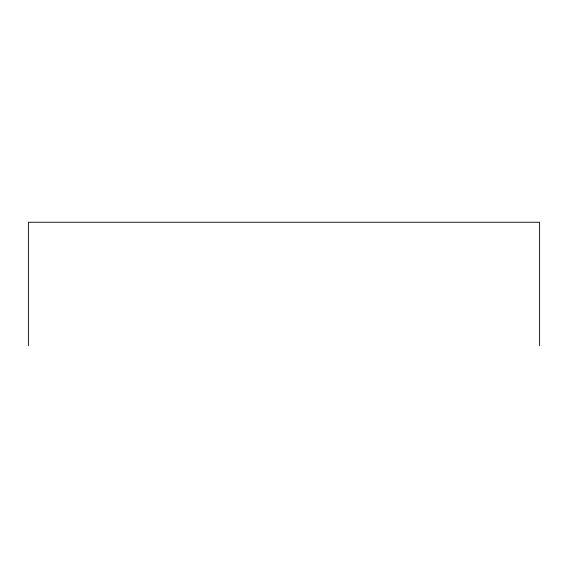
<?xml version="1.0" encoding="UTF-8"?>
<svg xmlns="http://www.w3.org/2000/svg" width="568" height="568" viewBox="0 0 568 568"><rect width="100%" height="100%" fill="white"/><g stroke="black" fill="none" stroke-linecap="round" stroke-linejoin="round"><path stroke-width="0.85" d="M539.6 345.756L539.6 222.244L28.4 222.244L28.4 345.756"/></g></svg>
